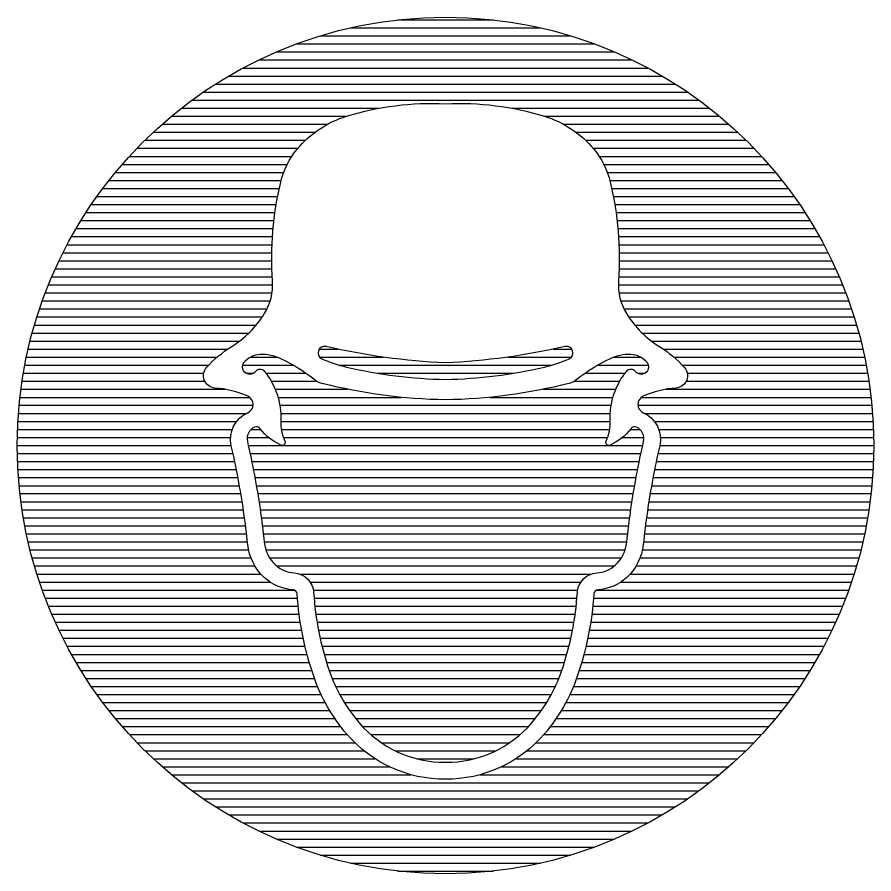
# Model space of a CAD drawing. Header units: millimetres. Extents: x -3 to 2253, y -3 to 1300.
# Drawn here: x 1400 to 1410, y 400 to 410 of the extents above; entities that cross this region are included whole.
import ezdxf

# ---------------------------------------------------------------- set-up
doc = ezdxf.new("R2010")
doc.units = ezdxf.units.MM
doc.layers.add('CYAN', color=4, linetype='Continuous')
doc.layers.add('VEILIG', color=7, linetype='Continuous')

# ---------------------------------------------------------------- blocks, each defined once
blk = doc.blocks.new('*X346')
at = {"color": 0}
for p, q in [((21.442, 37.969), (22.558, 37.969)), ((20.889, 37.875), (23.111, 37.875)), ((20.537, 37.781), (23.463, 37.781)), ((20.26, 37.688), (23.74, 37.688)), ((19.821, 37.5), (24.179, 37.5)), ((20.026, 37.594), (23.974, 37.594)), ((19.637, 37.406), (24.363, 37.406)), ((19.47, 37.312), (24.53, 37.312)), ((19.316, 37.219), (24.684, 37.219)), ((19.174, 37.125), (24.826, 37.125)), ((19.042, 37.031), (24.958, 37.031)), ((18.918, 36.938), (21.226, 36.938)), ((22.774, 36.938), (25.082, 36.938)), ((18.802, 36.844), (20.845, 36.844)), ((23.155, 36.844), (25.198, 36.844)), ((18.693, 36.75), (20.623, 36.75)), ((23.377, 36.75), (25.307, 36.75)), ((18.589, 36.656), (20.476, 36.656)), ((23.524, 36.656), (25.411, 36.656)), ((18.492, 36.562), (20.365, 36.562)), ((23.635, 36.562), (25.508, 36.562)), ((18.399, 36.469), (20.277, 36.469)), ((23.723, 36.469), (25.601, 36.469)), ((18.311, 36.375), (20.206, 36.375)), ((23.794, 36.375), (25.689, 36.375)), ((18.227, 36.281), (20.152, 36.281)), ((23.848, 36.281), (25.773, 36.281)), ((18.148, 36.188), (20.111, 36.188)), ((23.889, 36.188), (25.852, 36.188)), ((18, 36), (20.06, 36)), ((18.072, 36.094), (20.082, 36.094)), ((23.918, 36.094), (25.928, 36.094)), ((23.94, 36), (26, 36)), ((17.931, 35.906), (20.041, 35.906)), ((23.959, 35.906), (26.069, 35.906)), ((17.866, 35.812), (20.024, 35.812)), ((23.976, 35.812), (26.134, 35.812)), ((17.804, 35.719), (20.01, 35.719)), ((23.99, 35.719), (26.196, 35.719)), ((17.744, 35.625), (19.998, 35.625)), ((24.002, 35.625), (26.256, 35.625)), ((17.688, 35.531), (19.988, 35.531)), ((24.012, 35.531), (26.312, 35.531)), ((17.634, 35.438), (19.981, 35.438)), ((24.019, 35.438), (26.366, 35.438)), ((17.583, 35.344), (19.976, 35.344)), ((24.024, 35.344), (26.417, 35.344)), ((17.535, 35.25), (19.973, 35.25)), ((24.027, 35.25), (26.465, 35.25)), ((17.489, 35.156), (19.972, 35.156)), ((24.028, 35.156), (26.511, 35.156)), ((17.445, 35.062), (19.974, 35.062)), ((24.026, 35.062), (26.555, 35.062)), ((17.404, 34.969), (19.978, 34.969)), ((24.022, 34.969), (26.596, 34.969)), ((17.365, 34.875), (19.982, 34.875)), ((24.018, 34.875), (26.635, 34.875)), ((17.328, 34.781), (19.975, 34.781)), ((24.025, 34.781), (26.672, 34.781)), ((17.293, 34.688), (19.954, 34.688)), ((24.046, 34.688), (26.707, 34.688)), ((17.23, 34.5), (19.861, 34.5)), ((17.261, 34.594), (19.916, 34.594)), ((24.084, 34.594), (26.739, 34.594)), ((24.139, 34.5), (26.77, 34.5)), ((17.202, 34.406), (19.791, 34.406)), ((24.209, 34.406), (26.798, 34.406)), ((17.175, 34.312), (19.705, 34.312)), ((24.295, 34.312), (26.825, 34.312)), ((17.151, 34.219), (19.596, 34.219)), ((24.404, 34.219), (26.849, 34.219)), ((17.128, 34.125), (19.458, 34.125)), ((20.526, 34.125), (20.744, 34.125)), ((23.256, 34.125), (23.474, 34.125)), ((24.542, 34.125), (26.872, 34.125)), ((17.108, 34.031), (19.335, 34.031)), ((19.725, 34.031), (20.034, 34.031)), ((20.531, 34.031), (21.276, 34.031)), ((22.724, 34.031), (23.469, 34.031)), ((23.966, 34.031), (24.275, 34.031)), ((24.665, 34.031), (26.892, 34.031)), ((17.089, 33.938), (19.236, 33.938)), ((19.63, 33.938), (20.222, 33.938)), ((20.761, 33.938), (23.239, 33.938)), ((23.778, 33.938), (24.37, 33.938)), ((24.764, 33.938), (26.911, 33.938)), ((17.072, 33.844), (19.177, 33.844)), ((19.677, 33.844), (19.756, 33.844)), ((19.905, 33.844), (20.368, 33.844)), ((21.209, 33.844), (22.791, 33.844)), ((23.632, 33.844), (24.095, 33.844)), ((24.244, 33.844), (24.323, 33.844)), ((24.823, 33.844), (26.928, 33.844)), ((17.057, 33.75), (19.189, 33.75)), ((19.967, 33.75), (20.495, 33.75)), ((23.505, 33.75), (24.033, 33.75)), ((24.811, 33.75), (26.943, 33.75)), ((17.043, 33.656), (19.427, 33.656)), ((20.013, 33.656), (20.859, 33.656)), ((23.141, 33.656), (23.987, 33.656)), ((24.573, 33.656), (26.957, 33.656)), ((17.032, 33.562), (19.713, 33.562)), ((20.045, 33.562), (21.483, 33.562)), ((22.517, 33.562), (23.955, 33.562)), ((24.287, 33.562), (26.968, 33.562)), ((17.022, 33.469), (19.754, 33.469)), ((20.066, 33.469), (23.934, 33.469)), ((24.246, 33.469), (26.978, 33.469)), ((17.014, 33.375), (19.676, 33.375)), ((20.077, 33.375), (23.923, 33.375)), ((24.324, 33.375), (26.986, 33.375)), ((17.008, 33.281), (19.563, 33.281)), ((20.077, 33.281), (23.923, 33.281)), ((24.437, 33.281), (26.992, 33.281)), ((17.004, 33.188), (19.511, 33.188)), ((19.732, 33.188), (19.843, 33.188)), ((20.083, 33.188), (23.917, 33.188)), ((24.157, 33.188), (24.268, 33.188)), ((24.489, 33.188), (26.996, 33.188)), ((17, 33), (19.5, 33)), ((17.001, 33.094), (19.492, 33.094)), ((19.684, 33.094), (19.936, 33.094)), ((19.698, 33), (24.302, 33)), ((20.108, 33.094), (23.892, 33.094)), ((24.064, 33.094), (24.316, 33.094)), ((24.5, 33), (27, 33)), ((24.508, 33.094), (26.999, 33.094)), ((17.001, 32.906), (19.521, 32.906)), ((19.719, 32.906), (24.281, 32.906)), ((24.479, 32.906), (26.999, 32.906)), ((17.004, 32.812), (19.541, 32.812)), ((19.738, 32.812), (24.262, 32.812)), ((24.459, 32.812), (26.996, 32.812)), ((17.008, 32.719), (19.56, 32.719)), ((19.757, 32.719), (24.243, 32.719)), ((24.44, 32.719), (26.992, 32.719)), ((17.014, 32.625), (19.578, 32.625)), ((19.775, 32.625), (24.225, 32.625)), ((24.422, 32.625), (26.986, 32.625)), ((17.022, 32.531), (19.595, 32.531)), ((19.791, 32.531), (24.209, 32.531)), ((24.405, 32.531), (26.978, 32.531)), ((17.032, 32.438), (19.611, 32.438)), ((19.807, 32.438), (24.193, 32.438)), ((24.389, 32.438), (26.968, 32.438)), ((17.043, 32.344), (19.627, 32.344)), ((19.822, 32.344), (24.178, 32.344)), ((24.373, 32.344), (26.957, 32.344)), ((17.057, 32.25), (19.641, 32.25)), ((19.836, 32.25), (24.164, 32.25)), ((24.359, 32.25), (26.943, 32.25)), ((17.072, 32.156), (19.655, 32.156)), ((19.849, 32.156), (24.151, 32.156)), ((24.345, 32.156), (26.928, 32.156)), ((17.089, 32.062), (19.667, 32.062)), ((19.862, 32.062), (24.138, 32.062)), ((24.333, 32.062), (26.911, 32.062)), ((17.108, 31.969), (19.679, 31.969)), ((19.873, 31.969), (24.127, 31.969)), ((24.321, 31.969), (26.892, 31.969)), ((17.128, 31.875), (19.689, 31.875)), ((19.883, 31.875), (24.117, 31.875)), ((24.311, 31.875), (26.872, 31.875)), ((17.151, 31.781), (19.702, 31.781)), ((19.903, 31.781), (24.097, 31.781)), ((24.298, 31.781), (26.849, 31.781)), ((17.175, 31.688), (19.73, 31.688)), ((19.947, 31.688), (24.053, 31.688)), ((24.27, 31.688), (26.825, 31.688)), ((17.202, 31.594), (19.776, 31.594)), ((17.23, 31.5), (19.845, 31.5)), ((20.03, 31.594), (23.97, 31.594)), ((20.298, 31.5), (23.702, 31.5)), ((24.155, 31.5), (26.77, 31.5)), ((24.224, 31.594), (26.798, 31.594)), ((17.261, 31.406), (19.952, 31.406)), ((20.42, 31.406), (23.58, 31.406)), ((24.048, 31.406), (26.739, 31.406)), ((17.293, 31.312), (20.235, 31.312)), ((20.458, 31.312), (23.542, 31.312)), ((23.765, 31.312), (26.707, 31.312)), ((17.328, 31.219), (20.273, 31.219)), ((20.466, 31.219), (23.534, 31.219)), ((23.727, 31.219), (26.672, 31.219)), ((17.365, 31.125), (20.281, 31.125)), ((20.475, 31.125), (23.525, 31.125)), ((23.719, 31.125), (26.635, 31.125)), ((17.404, 31.031), (20.292, 31.031)), ((20.487, 31.031), (23.513, 31.031)), ((23.708, 31.031), (26.596, 31.031)), ((17.445, 30.938), (20.305, 30.938)), ((20.501, 30.938), (23.499, 30.938)), ((23.695, 30.938), (26.555, 30.938)), ((17.489, 30.844), (20.321, 30.844)), ((20.518, 30.844), (23.482, 30.844)), ((23.679, 30.844), (26.511, 30.844)), ((17.535, 30.75), (20.339, 30.75)), ((20.537, 30.75), (23.463, 30.75)), ((23.661, 30.75), (26.465, 30.75)), ((17.583, 30.656), (20.36, 30.656)), ((20.559, 30.656), (23.441, 30.656)), ((23.64, 30.656), (26.417, 30.656)), ((17.634, 30.562), (20.384, 30.562)), ((20.584, 30.562), (23.416, 30.562)), ((23.616, 30.562), (26.366, 30.562)), ((17.688, 30.469), (20.41, 30.469)), ((20.612, 30.469), (23.388, 30.469)), ((23.59, 30.469), (26.312, 30.469)), ((17.744, 30.375), (20.438, 30.375)), ((20.643, 30.375), (23.357, 30.375)), ((23.562, 30.375), (26.256, 30.375)), ((17.804, 30.281), (20.47, 30.281)), ((20.678, 30.281), (23.322, 30.281)), ((23.53, 30.281), (26.196, 30.281)), ((17.866, 30.188), (20.506, 30.188)), ((20.719, 30.188), (23.281, 30.188)), ((23.494, 30.188), (26.134, 30.188)), ((17.931, 30.094), (20.548, 30.094)), ((18, 30), (20.595, 30)), ((20.766, 30.094), (23.234, 30.094)), ((20.82, 30), (23.18, 30)), ((23.405, 30), (26, 30)), ((23.452, 30.094), (26.069, 30.094)), ((18.072, 29.906), (20.649, 29.906)), ((20.882, 29.906), (23.118, 29.906)), ((23.351, 29.906), (25.928, 29.906)), ((18.148, 29.812), (20.709, 29.812)), ((20.952, 29.812), (23.048, 29.812)), ((23.291, 29.812), (25.852, 29.812)), ((18.227, 29.719), (20.777, 29.719)), ((21.032, 29.719), (22.968, 29.719)), ((23.223, 29.719), (25.773, 29.719)), ((18.311, 29.625), (20.853, 29.625)), ((21.129, 29.625), (22.871, 29.625)), ((23.147, 29.625), (25.689, 29.625)), ((18.399, 29.531), (20.941, 29.531)), ((21.251, 29.531), (22.749, 29.531)), ((23.059, 29.531), (25.601, 29.531)), ((18.492, 29.438), (21.047, 29.438)), ((21.411, 29.438), (22.589, 29.438)), ((22.953, 29.438), (25.508, 29.438)), ((18.589, 29.344), (21.177, 29.344)), ((21.664, 29.344), (22.336, 29.344)), ((22.823, 29.344), (25.411, 29.344)), ((18.693, 29.25), (21.345, 29.25)), ((22.655, 29.25), (25.307, 29.25)), ((18.802, 29.156), (21.599, 29.156)), ((22.401, 29.156), (25.198, 29.156)), ((18.918, 29.062), (25.082, 29.062)), ((19.042, 28.969), (24.958, 28.969)), ((19.174, 28.875), (24.826, 28.875)), ((19.316, 28.781), (24.684, 28.781)), ((19.47, 28.688), (24.53, 28.688)), ((19.637, 28.594), (24.363, 28.594)), ((19.821, 28.5), (24.179, 28.5)), ((20.026, 28.406), (23.974, 28.406)), ((20.26, 28.312), (23.74, 28.312)), ((20.537, 28.219), (23.463, 28.219)), ((20.889, 28.125), (23.111, 28.125)), ((21.442, 28.031), (22.558, 28.031))]:
    blk.add_line(p, q, dxfattribs=at)
blk = doc.blocks.new('0902')
at = {"layer": 'VEILIG'}
for points in [[(0, 3.988, -0.08762), (1.154, 3.844, -0.14544), (1.731, 3.46, -0.11566), (1.923, 3.075, -0.07525), (2.019, 1.921, 0.1573), (2.115, 1.537, 0.11468), (2.5, 1.152, -0.06896), (2.788, 0.912, -0.62615), (2.692, 0.671, 0.08699), (2.308, 0.575, 0.64966), (2.308, 0.383, -0.3586), (2.5, -0.002, 0.01982), (2.356, -0.771, 0.01068), (2.308, -1.156, -0.18231), (2.115, -1.54, -0.17248), (1.779, -1.685, 0.37761), (1.731, -1.733, -0.06715), (1.538, -2.694, -0.0941), (1.154, -3.367, -0.2206), (0, -3.896, -0.2206), (-1.154, -3.367, -0.0941), (-1.538, -2.694, -0.06715), (-1.731, -1.733, 0.37761), (-1.779, -1.685, -0.17248), (-2.115, -1.54, -0.18231), (-2.308, -1.156, 0.01068), (-2.356, -0.771, 0.01982), (-2.5, -0.002, -0.3586), (-2.308, 0.383, 0.64966), (-2.308, 0.575, 0.08699), (-2.692, 0.671, -0.62615), (-2.788, 0.912, -0.06896), (-2.5, 1.152, 0.11468), (-2.115, 1.537, 0.1573), (-2.019, 1.921, -0.07525), (-1.923, 3.075, -0.11566), (-1.731, 3.46, -0.14544), (-1.154, 3.844, -0.08762)], [(-1.154, 0.915, 0.05159), (0, 0.771, 0.05159), (1.154, 0.915, 0.04719), (1.442, 1.012, 0.90987), (1.394, 1.156, -0.04522), (0, 0.963, -0.04522), (-1.394, 1.156, 0.90987), (-1.442, 1.012, 0.04719)], [(2.313, 0.047, 0.3586), (2.23, 0.213, 0.34511), (2.163, 0.196, -0.11855), (1.923, 0.004, -0.70201), (1.875, 0.052, 0.12127), (1.923, 0.292, -0.18492), (2.115, 0.869, -0.47282), (2.212, 0.869, 0.47282), (2.356, 0.869, 0.35794), (2.356, 0.965, 0.21298), (2.163, 1.062, 0.12127), (1.923, 1.013, 0.06), (1.538, 0.773, -0.10782), (1.442, 0.725, -0.05821), (0, 0.533, -0.05821), (-1.442, 0.725, -0.10782), (-1.538, 0.773, 0.06), (-1.923, 1.013, 0.12127), (-2.163, 1.062, 0.21298), (-2.356, 0.965, 0.35794), (-2.356, 0.869, 0.47282), (-2.212, 0.869, -0.47282), (-2.115, 0.869, -0.18492), (-1.923, 0.292, 0.12127), (-1.875, 0.052, -0.70201), (-1.923, 0.004, -0.11855), (-2.163, 0.196, 0.34511), (-2.23, 0.213, 0.3586), (-2.313, 0.047, -0.01982), (-2.165, -0.737, -0.01068), (-2.116, -1.13, 0.18231), (-1.985, -1.393, 0.17248), (-1.767, -1.487, -0.37761), (-1.539, -1.715, 0.06715), (-1.357, -2.626, 0.0941), (-1.008, -3.237, 0.22077), (0, -3.698, 0.22077), (1.008, -3.237, 0.0941), (1.357, -2.626, 0.06715), (1.539, -1.715, -0.37761), (1.767, -1.487, 0.17248), (1.985, -1.393, 0.18231), (2.116, -1.13, -0.01068), (2.165, -0.737, -0.01982)]]:
    blk.add_lwpolyline(points, format="xyb", close=True, dxfattribs=at)
blk.add_circle((0, 0), 5, dxfattribs=at)
at = {"layer": 'CYAN'}
blk.add_blockref('*X346', (-22, -33), dxfattribs=at)

msp = doc.modelspace()

# ---------------------------------------------------------------- block references
msp.add_blockref('0902', (1405, 405))

doc.saveas('drawing.dxf')
